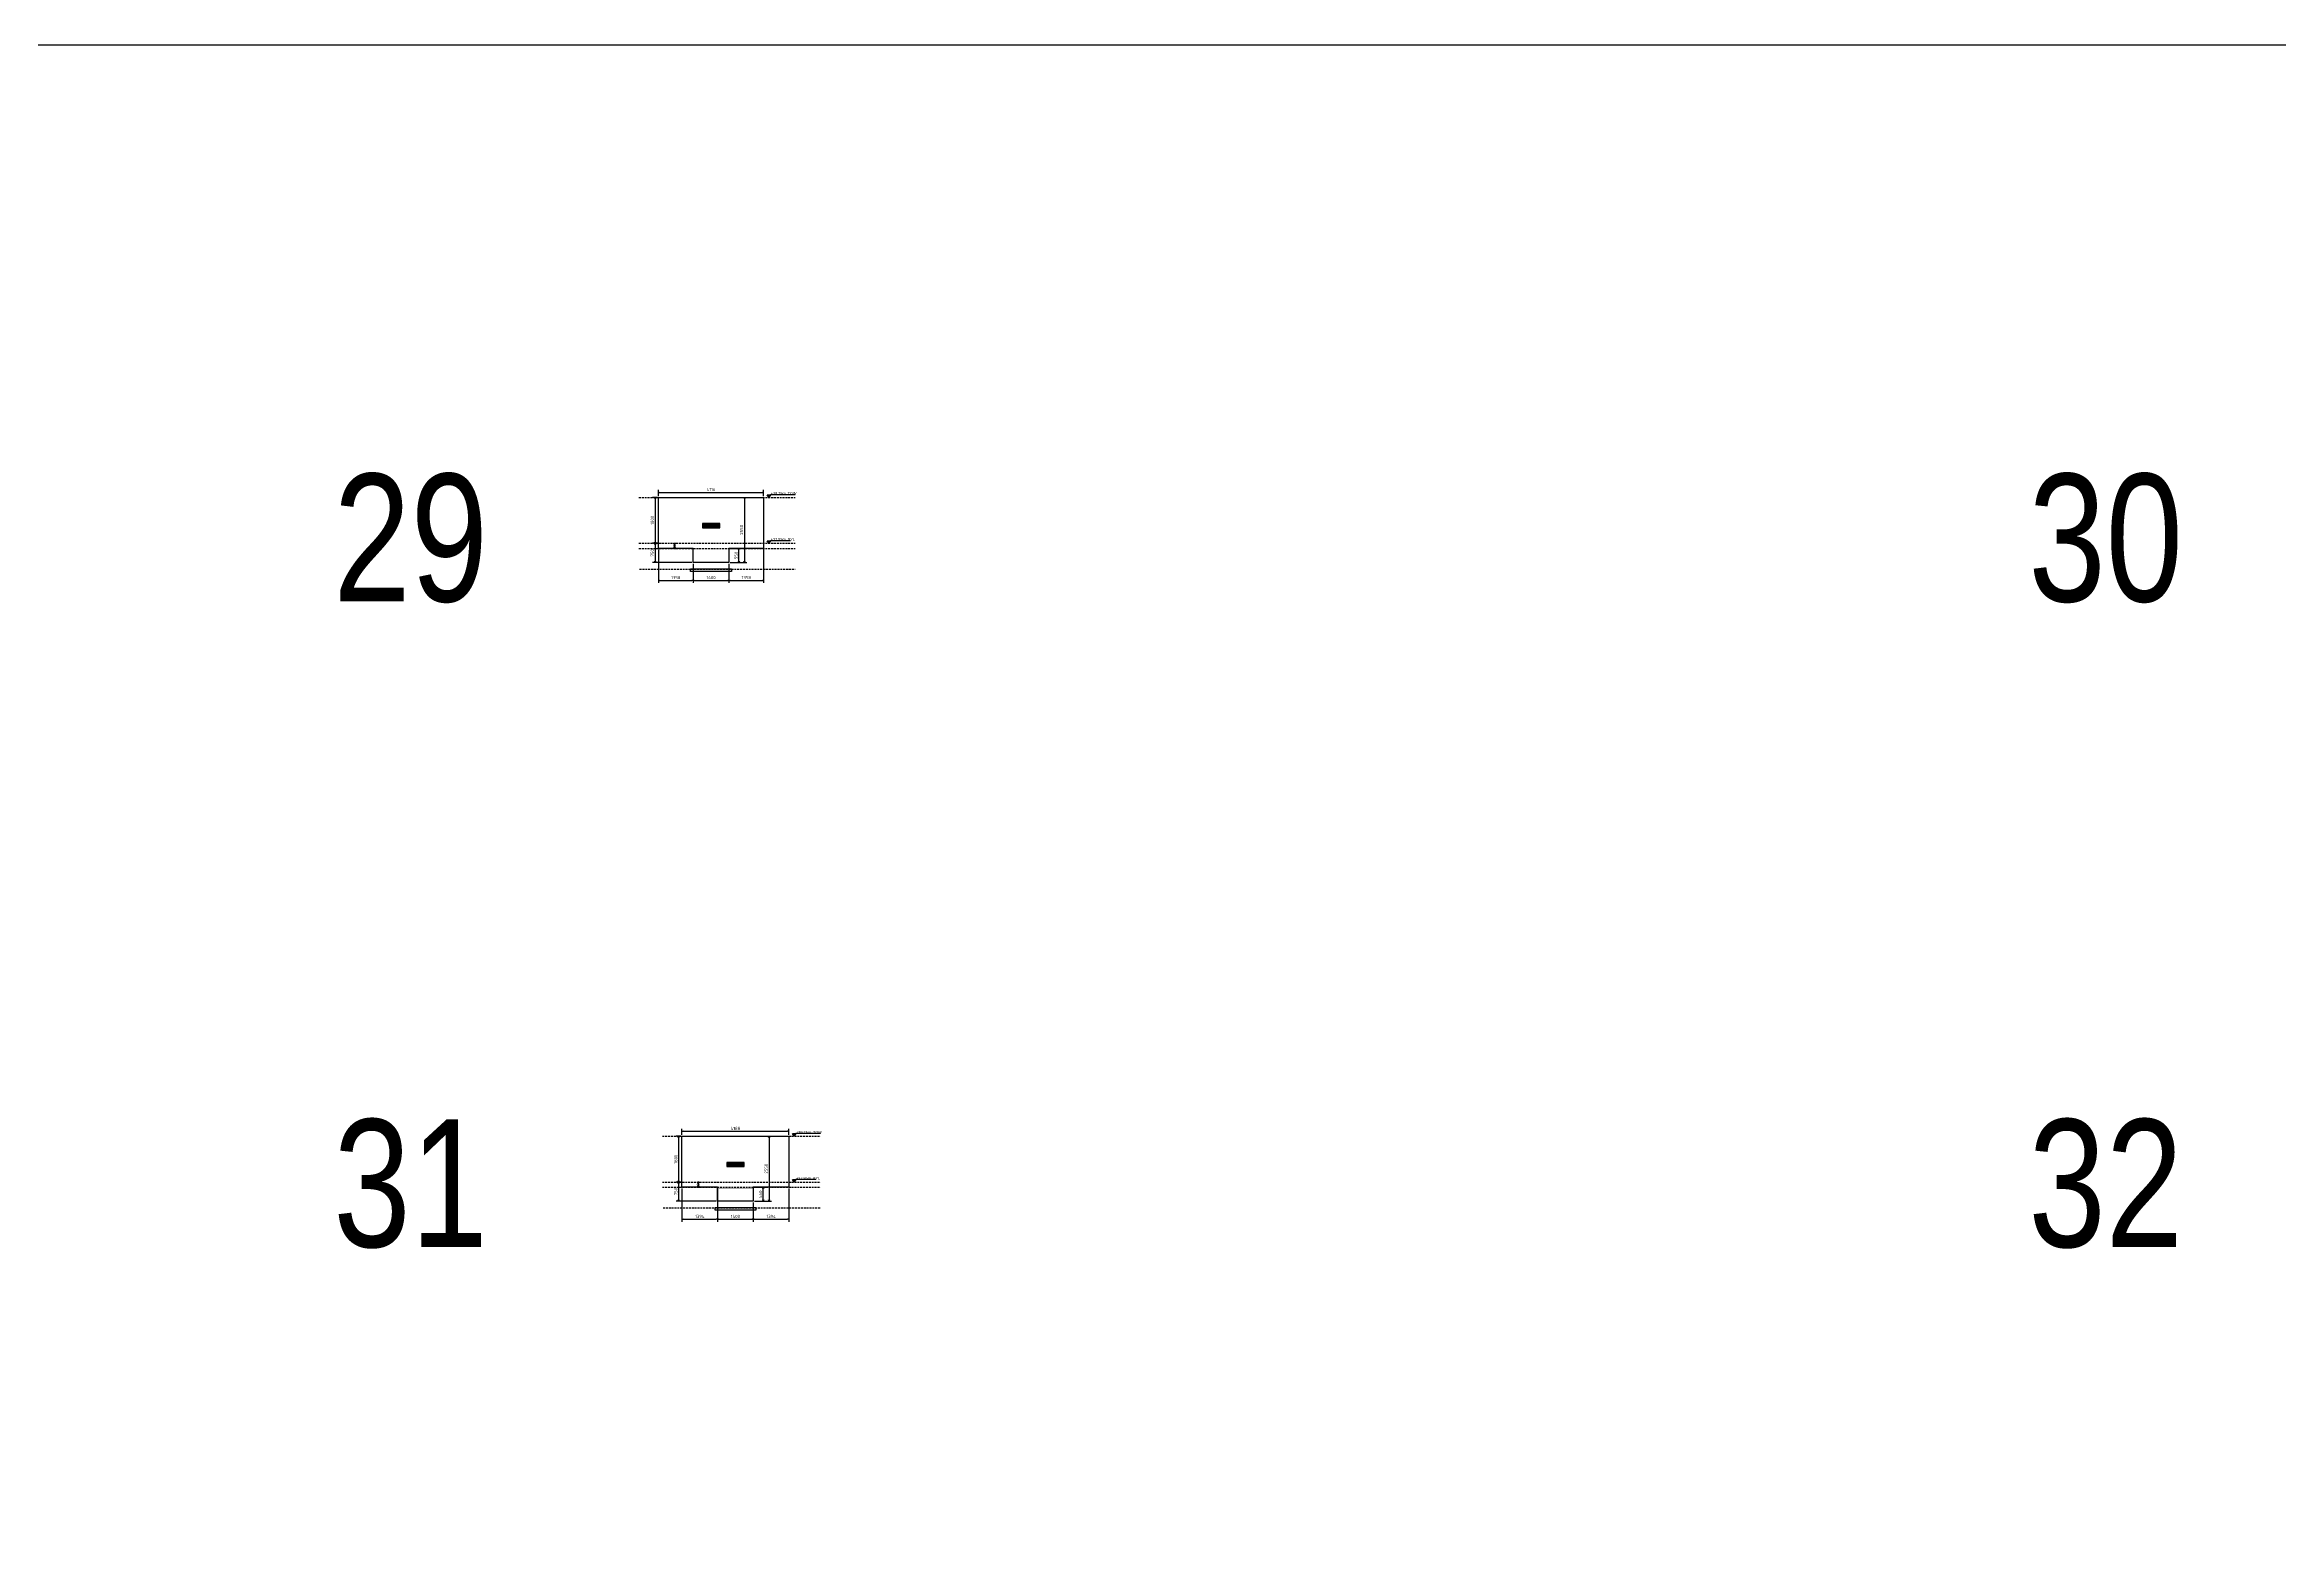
# Model space of a CAD drawing. Header units: centimetres. Extents: x -6122352 to 4157695, y -1694241 to 1947892.
# Drawn here: x 3473968 to 3561503, y 601908 to 660548 of the extents above; entities that cross this region are included whole.
import ezdxf
from ezdxf.enums import TextEntityAlignment as Align

# ---------------------------------------------------------------- set-up
doc = ezdxf.new("R2010")
doc.units = ezdxf.units.CM
doc.header["$MEASUREMENT"] = 0
doc.header["$PDMODE"] = 66
doc.header["$PDSIZE"] = 100
doc.linetypes.add('DASHED2', pattern=[0.375, 0.25, -0.125])
doc.linetypes.add('HIDDEN', pattern=[0.375, 0.25, -0.125])
for name, color, linetype in [('00-MI-DIM', 7, 'Continuous'), ('@MI-TYPE-02', 6, 'Continuous'), ('JML-Dimension', 1, 'Continuous'), ('PANEL-TAGS', 7, 'Continuous'), ('SECTION', 130, 'Continuous')]:
    doc.layers.add(name, color=color, linetype=linetype)
doc.styles.add('Arial Narrow', font='ARIALN.TTF', dxfattribs={"width": 0.95, "height": 500})
doc.styles.add('PANELTAG_STYLE', font='arial.ttf')
doc.styles.add('Schueco-BEMSTIL', font='isocpeur.ttf', dxfattribs={"width": 0.9})
doc.styles.add('txt-Pisa-std', font='arial.ttf', dxfattribs={"width": 0.8})
doc.dimstyles.new('MI- JWC-TXT-2.5 MM', dxfattribs={"dimscale": 1.5, "dimtxt": 2.5, "dimasz": 1, "dimexe": 2, "dimexo": 1, "dimgap": 1, "dimtad": 1, "dimdec": 0, "dimdsep": 46, "dimtxsty": 'Schueco-BEMSTIL', "dimblk": 'OPEN30', "dimcen": 0, "dimdle": 2, "dimclrd": 140, "dimclre": 8, "dimclrt": 40, "dimadec": 0, "dimazin": 2, "dimtfac": 1, "dimtdec": 0, "dimtix": 1, "dimtmove": 2, "dimatfit": 3, "dimldrblk": 'OPEN', "dimfxl": 2, "dimlwd": -1, "dimlwe": -1, "dimarcsym": 0})

# ---------------------------------------------------------------- blocks, each defined once
blk = doc.blocks.new('*U3095')
at = {"layer": 'JML-Dimension'}
h = blk.add_hatch(color=10, dxfattribs=at)
h.dxf.hatch_style = 1
h.paths.add_polyline_path([(0, 0), (-1.5, 2.4), (1.5, 2.4)])
blk.add_line((20.1, 2.4), (1.5, 2.4), dxfattribs=at)
blk.add_lwpolyline([(0, 0), (-1.5, 2.4), (1.5, 2.4), (0, 0)], dxfattribs=at)
at = {"color": 5, "style": 'txt-Pisa-std', "width": 0.8}
blk.add_attdef('+0.0', text='', height=2.5, dxfattribs=at).set_placement((1.9, 2.4), align=Align.BOTTOM_LEFT)
blk = doc.blocks.new('*U1106')
at = {"layer": 'JML-Dimension'}
h = blk.add_hatch(color=10, dxfattribs=at)
h.dxf.hatch_style = 1
h.paths.add_polyline_path([(0, 0), (-1.5, 2.4), (1.5, 2.4)])
blk.add_line((24.3, 2.4), (1.5, 2.4), dxfattribs=at)
blk.add_lwpolyline([(0, 0), (-1.5, 2.4), (1.5, 2.4), (0, 0)], dxfattribs=at)
at = {"color": 5, "style": 'txt-Pisa-std', "width": 0.8}
blk.add_attdef('+0.0', text='', height=2.5, dxfattribs=at).set_placement((1.9, 2.4), align=Align.BOTTOM_LEFT)
blk = doc.blocks.new('T3-FOOTING ELEVATION')
at = {"color": 6, "linetype": 'HIDDEN', "ltscale": 5, "const_width": 2}
blk.add_lwpolyline([(30306558, 1676366), (30306558, 1676866), (30307958, 1676866), (30307958, 1676366)], dxfattribs=at)
at = {"color": 6, "ltscale": 20, "const_width": 2}
blk.add_lwpolyline([(30306558, 1676366), (30307958, 1676366), (30307958, 1676116), (30306558, 1676116)], close=True, dxfattribs=at)
at = {"color": 8, "ltscale": 20}
blk.add_lwpolyline([(30306458, 1676116), (30308058, 1676116), (30308058, 1676016), (30306458, 1676016)], close=True, dxfattribs=at)
blk = doc.blocks.new('_Open30')
at = {"color": 0, "linetype": 'ByBlock', "lineweight": -2}
for p, q in [((-1, 0.3), (0, 0)), ((0, 0), (-1, -0.3)), ((0, 0), (-1, 0))]:
    blk.add_line(p, q, dxfattribs=at)
blk = doc.blocks.new('*D3150')
at = {"layer": '00-MI-DIM', "color": 8, "transparency": 16777216}
for p, q in [((3498014, 642862), (3498014, 643105)), ((3502130, 642862), (3502130, 643105))]:
    blk.add_line(p, q, dxfattribs=at)
at = {"layer": '00-MI-DIM', "color": 140, "transparency": 16777216}
blk.add_line((3498064, 643005), (3502080, 643005), dxfattribs=at)
at = {"layer": 'Defpoints', "color": 0, "transparency": 16777216}
for p in [(3498014, 642812), (3502130, 643005), (3502130, 642812)]:
    blk.add_point(p, dxfattribs=at)
at = {"layer": '00-MI-DIM', "color": 140, "transparency": 16777216, "xscale": 50, "yscale": 50, "zscale": 50, "rotation": 180}
blk.add_blockref('_Open30', (3498014, 643005), dxfattribs=at)
at = {"layer": '00-MI-DIM', "color": 140, "transparency": 16777216, "xscale": 50, "yscale": 50, "zscale": 50}
blk.add_blockref('_Open30', (3502130, 643005), dxfattribs=at)
at = {"layer": '00-MI-DIM', "color": 40, "transparency": 16777216, "insert": (3500072, 643117), "char_height": 125, "attachment_point": 5, "style": 'Schueco-BEMSTIL'}
blk.add_mtext('4116', dxfattribs=at)
blk = doc.blocks.new('_Open')
at = {"color": 0, "linetype": 'ByBlock', "lineweight": -2}
for p, q in [((-1, 0), (0, 0)), ((-1, 0), (0, 0)), ((0, 0), (-1, 0))]:
    blk.add_line(p, q, dxfattribs=at)
blk = doc.blocks.new('*D3151')
at = {"layer": '00-MI-DIM', "color": 8, "transparency": 16777216}
for p, q in [((3497964, 642812), (3497783, 642812)), ((3497982, 641012), (3497783, 641012))]:
    blk.add_line(p, q, dxfattribs=at)
at = {"layer": '00-MI-DIM', "color": 140, "transparency": 16777216}
blk.add_line((3497883, 642762), (3497883, 641062), dxfattribs=at)
at = {"layer": 'Defpoints', "color": 0, "transparency": 16777216}
for p in [(3498014, 642812), (3497883, 641012), (3498032, 641012)]:
    blk.add_point(p, dxfattribs=at)
at = {"layer": '00-MI-DIM', "color": 140, "transparency": 16777216, "xscale": 50, "yscale": 50, "zscale": 50}
for p, rotation in [((3497883, 642812), 90), ((3497883, 641012), 270)]:
    blk.add_blockref('_Open30', p, dxfattribs=dict(at, rotation=rotation))
at = {"layer": '00-MI-DIM', "color": 40, "transparency": 16777216, "insert": (3497770, 641912), "char_height": 125, "attachment_point": 5, "rotation": 90, "style": 'Schueco-BEMSTIL'}
blk.add_mtext('1800', dxfattribs=at)
blk = doc.blocks.new('*D3152')
at = {"layer": '00-MI-DIM', "color": 8, "transparency": 16777216}
for p, q in [((3497964, 641012), (3497783, 641012)), ((3499322, 640262), (3497783, 640262))]:
    blk.add_line(p, q, dxfattribs=at)
at = {"layer": '00-MI-DIM', "color": 140, "transparency": 16777216}
blk.add_line((3497883, 640962), (3497883, 640312), dxfattribs=at)
at = {"layer": 'Defpoints', "color": 0, "transparency": 16777216}
for p in [(3498014, 641012), (3497883, 640262), (3499372, 640262)]:
    blk.add_point(p, dxfattribs=at)
at = {"layer": '00-MI-DIM', "color": 140, "transparency": 16777216, "xscale": 50, "yscale": 50, "zscale": 50}
for p, rotation in [((3497883, 641012), 90), ((3497883, 640262), 270)]:
    blk.add_blockref('_Open30', p, dxfattribs=dict(at, rotation=rotation))
at = {"layer": '00-MI-DIM', "color": 40, "transparency": 16777216, "insert": (3497770, 640637), "char_height": 125, "attachment_point": 5, "rotation": 90, "style": 'Schueco-BEMSTIL'}
blk.add_mtext('750', dxfattribs=at)
blk = doc.blocks.new('*D3153')
at = {"layer": '00-MI-DIM', "color": 140, "transparency": 16777216}
blk.add_line((3498636, 640962), (3498636, 640862), dxfattribs=at)
at = {"layer": '00-MI-DIM', "color": 8, "transparency": 16777216}
for p, q in [((3498658, 641012), (3498736, 641012)), ((3498658, 640812), (3498736, 640812))]:
    blk.add_line(p, q, dxfattribs=at)
at = {"layer": 'Defpoints', "color": 0, "transparency": 16777216}
for p in [(3498608, 641012), (3498608, 640812), (3498636, 640812)]:
    blk.add_point(p, dxfattribs=at)
at = {"layer": '00-MI-DIM', "color": 140, "transparency": 16777216, "xscale": 50, "yscale": 50, "zscale": 50}
for p, rotation in [((3498636, 641012), 90), ((3498636, 640812), 270)]:
    blk.add_blockref('_Open30', p, dxfattribs=dict(at, rotation=rotation))
at = {"layer": '00-MI-DIM', "color": 40, "transparency": 16777216, "insert": (3498639, 640912), "char_height": 125, "attachment_point": 5, "rotation": 90, "style": 'Schueco-BEMSTIL'}
blk.add_mtext('200', dxfattribs=at)
blk = doc.blocks.new('*D3154')
at = {"layer": '00-MI-DIM', "color": 8, "transparency": 16777216}
for p, q in [((3501370, 642812), (3501476, 642812)), ((3500822, 640262), (3501476, 640262))]:
    blk.add_line(p, q, dxfattribs=at)
at = {"layer": '00-MI-DIM', "color": 140, "transparency": 16777216}
blk.add_line((3501376, 642762), (3501376, 640312), dxfattribs=at)
at = {"layer": 'Defpoints', "color": 0, "transparency": 16777216}
for p in [(3501320, 642812), (3500772, 640262), (3501376, 640262)]:
    blk.add_point(p, dxfattribs=at)
at = {"layer": '00-MI-DIM', "color": 140, "transparency": 16777216, "xscale": 50, "yscale": 50, "zscale": 50}
for p, rotation in [((3501376, 642812), 90), ((3501376, 640262), 270)]:
    blk.add_blockref('_Open30', p, dxfattribs=dict(at, rotation=rotation))
at = {"layer": '00-MI-DIM', "color": 40, "transparency": 16777216, "insert": (3501264, 641537), "char_height": 125, "attachment_point": 5, "rotation": 90, "style": 'Schueco-BEMSTIL'}
blk.add_mtext('2550', dxfattribs=at)
blk = doc.blocks.new('*D3155')
at = {"layer": '00-MI-DIM', "color": 8, "transparency": 16777216}
for p, q in [((3498014, 640762), (3498014, 639456)), ((3499372, 640212), (3499372, 639456))]:
    blk.add_line(p, q, dxfattribs=at)
at = {"layer": '00-MI-DIM', "color": 140, "transparency": 16777216}
blk.add_line((3498064, 639556), (3499322, 639556), dxfattribs=at)
at = {"layer": 'Defpoints', "color": 0, "transparency": 16777216}
for p in [(3498014, 640812), (3499372, 640262), (3499372, 639556)]:
    blk.add_point(p, dxfattribs=at)
at = {"layer": '00-MI-DIM', "color": 140, "transparency": 16777216, "xscale": 50, "yscale": 50, "zscale": 50, "rotation": 180}
blk.add_blockref('_Open30', (3498014, 639556), dxfattribs=at)
at = {"layer": '00-MI-DIM', "color": 140, "transparency": 16777216, "xscale": 50, "yscale": 50, "zscale": 50}
blk.add_blockref('_Open30', (3499372, 639556), dxfattribs=at)
at = {"layer": '00-MI-DIM', "color": 40, "transparency": 16777216, "insert": (3498693, 639669), "char_height": 125, "attachment_point": 5, "style": 'Schueco-BEMSTIL'}
blk.add_mtext('1358', dxfattribs=at)
blk = doc.blocks.new('*D3156')
at = {"layer": '00-MI-DIM', "color": 8, "transparency": 16777216}
for p, q in [((3499372, 640212), (3499372, 639456)), ((3500772, 640212), (3500772, 639456))]:
    blk.add_line(p, q, dxfattribs=at)
at = {"layer": '00-MI-DIM', "color": 140, "transparency": 16777216}
blk.add_line((3499422, 639556), (3500722, 639556), dxfattribs=at)
at = {"layer": 'Defpoints', "color": 0, "transparency": 16777216}
for p in [(3499372, 640262), (3500772, 640262), (3500772, 639556)]:
    blk.add_point(p, dxfattribs=at)
at = {"layer": '00-MI-DIM', "color": 140, "transparency": 16777216, "xscale": 50, "yscale": 50, "zscale": 50, "rotation": 180}
blk.add_blockref('_Open30', (3499372, 639556), dxfattribs=at)
at = {"layer": '00-MI-DIM', "color": 140, "transparency": 16777216, "xscale": 50, "yscale": 50, "zscale": 50}
blk.add_blockref('_Open30', (3500772, 639556), dxfattribs=at)
at = {"layer": '00-MI-DIM', "color": 40, "transparency": 16777216, "insert": (3500072, 639669), "char_height": 125, "attachment_point": 5, "style": 'Schueco-BEMSTIL'}
blk.add_mtext('1400', dxfattribs=at)
blk = doc.blocks.new('*D3157')
at = {"layer": '00-MI-DIM', "color": 8, "transparency": 16777216}
for p, q in [((3502130, 640762), (3502130, 639456)), ((3500772, 640212), (3500772, 639456))]:
    blk.add_line(p, q, dxfattribs=at)
at = {"layer": '00-MI-DIM', "color": 140, "transparency": 16777216}
blk.add_line((3500822, 639556), (3502080, 639556), dxfattribs=at)
at = {"layer": 'Defpoints', "color": 0, "transparency": 16777216}
for p in [(3502130, 640812), (3500772, 640262), (3502130, 639556)]:
    blk.add_point(p, dxfattribs=at)
at = {"layer": '00-MI-DIM', "color": 140, "transparency": 16777216, "xscale": 50, "yscale": 50, "zscale": 50, "rotation": 180}
blk.add_blockref('_Open30', (3500772, 639556), dxfattribs=at)
at = {"layer": '00-MI-DIM', "color": 140, "transparency": 16777216, "xscale": 50, "yscale": 50, "zscale": 50}
blk.add_blockref('_Open30', (3502130, 639556), dxfattribs=at)
at = {"layer": '00-MI-DIM', "color": 40, "transparency": 16777216, "insert": (3501451, 639669), "char_height": 125, "attachment_point": 5, "style": 'Schueco-BEMSTIL'}
blk.add_mtext('1358', dxfattribs=at)
blk = doc.blocks.new('*D3158')
at = {"layer": '@MI-TYPE-02', "color": 8, "transparency": 16777216}
for p, q in [((3500822, 640812), (3501264, 640812)), ((3500822, 640262), (3501264, 640262))]:
    blk.add_line(p, q, dxfattribs=at)
at = {"layer": '@MI-TYPE-02', "color": 140, "transparency": 16777216}
blk.add_line((3501164, 640312), (3501164, 640762), dxfattribs=at)
at = {"layer": 'Defpoints', "color": 0, "transparency": 16777216}
for p in [(3500772, 640812), (3501164, 640812), (3500772, 640262)]:
    blk.add_point(p, dxfattribs=at)
at = {"layer": '@MI-TYPE-02', "color": 140, "transparency": 16777216, "xscale": 50, "yscale": 50, "zscale": 50}
for p, rotation in [((3501164, 640812), 90), ((3501164, 640262), 270)]:
    blk.add_blockref('_Open30', p, dxfattribs=dict(at, rotation=rotation))
at = {"layer": '@MI-TYPE-02', "color": 40, "transparency": 16777216, "insert": (3501051, 640537), "char_height": 125, "attachment_point": 5, "rotation": 90, "style": 'Schueco-BEMSTIL'}
blk.add_mtext('550', dxfattribs=at)
blk = doc.blocks.new('*D3265')
at = {"layer": '00-MI-DIM', "color": 8, "transparency": 16777216}
for p, q in [((3498932, 617832), (3498932, 618074)), ((3503120, 617832), (3503120, 618074))]:
    blk.add_line(p, q, dxfattribs=at)
at = {"layer": '00-MI-DIM', "color": 140, "transparency": 16777216}
blk.add_line((3498982, 617974), (3503070, 617974), dxfattribs=at)
at = {"layer": 'Defpoints', "color": 0, "transparency": 16777216}
for p in [(3498932, 617782), (3503120, 617974), (3503120, 617782)]:
    blk.add_point(p, dxfattribs=at)
at = {"layer": '00-MI-DIM', "color": 140, "transparency": 16777216, "xscale": 50, "yscale": 50, "zscale": 50, "rotation": 180}
blk.add_blockref('_Open30', (3498932, 617974), dxfattribs=at)
at = {"layer": '00-MI-DIM', "color": 140, "transparency": 16777216, "xscale": 50, "yscale": 50, "zscale": 50}
blk.add_blockref('_Open30', (3503120, 617974), dxfattribs=at)
at = {"layer": '00-MI-DIM', "color": 40, "transparency": 16777216, "insert": (3501026, 618087), "char_height": 125, "attachment_point": 5, "style": 'Schueco-BEMSTIL'}
blk.add_mtext('4188', dxfattribs=at)
blk = doc.blocks.new('*D3266')
at = {"layer": '00-MI-DIM', "color": 8, "transparency": 16777216}
for p, q in [((3498882, 617782), (3498700, 617782)), ((3498909, 615982), (3498700, 615982))]:
    blk.add_line(p, q, dxfattribs=at)
at = {"layer": '00-MI-DIM', "color": 140, "transparency": 16777216}
blk.add_line((3498800, 617732), (3498800, 616032), dxfattribs=at)
at = {"layer": 'Defpoints', "color": 0, "transparency": 16777216}
for p in [(3498932, 617782), (3498800, 615982), (3498959, 615982)]:
    blk.add_point(p, dxfattribs=at)
at = {"layer": '00-MI-DIM', "color": 140, "transparency": 16777216, "xscale": 50, "yscale": 50, "zscale": 50}
for p, rotation in [((3498800, 617782), 90), ((3498800, 615982), 270)]:
    blk.add_blockref('_Open30', p, dxfattribs=dict(at, rotation=rotation))
at = {"layer": '00-MI-DIM', "color": 40, "transparency": 16777216, "insert": (3498688, 616882), "char_height": 125, "attachment_point": 5, "rotation": 90, "style": 'Schueco-BEMSTIL'}
blk.add_mtext('1800', dxfattribs=at)
blk = doc.blocks.new('*D3258')
at = {"layer": '00-MI-DIM', "color": 8, "transparency": 16777216}
for p, q in [((3498882, 615982), (3498700, 615982)), ((3500276, 615232), (3498700, 615232))]:
    blk.add_line(p, q, dxfattribs=at)
at = {"layer": '00-MI-DIM', "color": 140, "transparency": 16777216}
blk.add_line((3498800, 615932), (3498800, 615282), dxfattribs=at)
at = {"layer": 'Defpoints', "color": 0, "transparency": 16777216}
for p in [(3498932, 615982), (3498800, 615232), (3500326, 615232)]:
    blk.add_point(p, dxfattribs=at)
at = {"layer": '00-MI-DIM', "color": 140, "transparency": 16777216, "xscale": 50, "yscale": 50, "zscale": 50}
for p, rotation in [((3498800, 615982), 90), ((3498800, 615232), 270)]:
    blk.add_blockref('_Open30', p, dxfattribs=dict(at, rotation=rotation))
at = {"layer": '00-MI-DIM', "color": 40, "transparency": 16777216, "insert": (3498688, 615607), "char_height": 125, "attachment_point": 5, "rotation": 90, "style": 'Schueco-BEMSTIL'}
blk.add_mtext('750', dxfattribs=at)
blk = doc.blocks.new('*D3259')
at = {"layer": '00-MI-DIM', "color": 140, "transparency": 16777216}
blk.add_line((3499570, 615932), (3499570, 615832), dxfattribs=at)
at = {"layer": '00-MI-DIM', "color": 8, "transparency": 16777216}
for p, q in [((3499591, 615982), (3499670, 615982)), ((3499591, 615782), (3499670, 615782))]:
    blk.add_line(p, q, dxfattribs=at)
at = {"layer": 'Defpoints', "color": 0, "transparency": 16777216}
for p in [(3499541, 615982), (3499541, 615782), (3499570, 615782)]:
    blk.add_point(p, dxfattribs=at)
at = {"layer": '00-MI-DIM', "color": 140, "transparency": 16777216, "xscale": 50, "yscale": 50, "zscale": 50}
for p, rotation in [((3499570, 615982), 90), ((3499570, 615782), 270)]:
    blk.add_blockref('_Open30', p, dxfattribs=dict(at, rotation=rotation))
at = {"layer": '00-MI-DIM', "color": 40, "transparency": 16777216, "insert": (3499573, 615882), "char_height": 125, "attachment_point": 5, "rotation": 90, "style": 'Schueco-BEMSTIL'}
blk.add_mtext('200', dxfattribs=at)
blk = doc.blocks.new('*D3260')
at = {"layer": '00-MI-DIM', "color": 8, "transparency": 16777216}
for p, q in [((3502336, 617782), (3502442, 617782)), ((3501776, 615232), (3502442, 615232))]:
    blk.add_line(p, q, dxfattribs=at)
at = {"layer": '00-MI-DIM', "color": 140, "transparency": 16777216}
blk.add_line((3502342, 617732), (3502342, 615282), dxfattribs=at)
at = {"layer": 'Defpoints', "color": 0, "transparency": 16777216}
for p in [(3502286, 617782), (3501726, 615232), (3502342, 615232)]:
    blk.add_point(p, dxfattribs=at)
at = {"layer": '00-MI-DIM', "color": 140, "transparency": 16777216, "xscale": 50, "yscale": 50, "zscale": 50}
for p, rotation in [((3502342, 617782), 90), ((3502342, 615232), 270)]:
    blk.add_blockref('_Open30', p, dxfattribs=dict(at, rotation=rotation))
at = {"layer": '00-MI-DIM', "color": 40, "transparency": 16777216, "insert": (3502229, 616507), "char_height": 125, "attachment_point": 5, "rotation": 90, "style": 'Schueco-BEMSTIL'}
blk.add_mtext('2550', dxfattribs=at)
blk = doc.blocks.new('*D3261')
at = {"layer": '00-MI-DIM', "color": 8, "transparency": 16777216}
for p, q in [((3498932, 615732), (3498932, 614426)), ((3500326, 615732), (3500326, 614426))]:
    blk.add_line(p, q, dxfattribs=at)
at = {"layer": '00-MI-DIM', "color": 140, "transparency": 16777216}
blk.add_line((3498982, 614526), (3500276, 614526), dxfattribs=at)
at = {"layer": 'Defpoints', "color": 0, "transparency": 16777216}
for p in [(3498932, 615782), (3500326, 615782), (3500326, 614526)]:
    blk.add_point(p, dxfattribs=at)
at = {"layer": '00-MI-DIM', "color": 140, "transparency": 16777216, "xscale": 50, "yscale": 50, "zscale": 50, "rotation": 180}
blk.add_blockref('_Open30', (3498932, 614526), dxfattribs=at)
at = {"layer": '00-MI-DIM', "color": 140, "transparency": 16777216, "xscale": 50, "yscale": 50, "zscale": 50}
blk.add_blockref('_Open30', (3500326, 614526), dxfattribs=at)
at = {"layer": '00-MI-DIM', "color": 40, "transparency": 16777216, "insert": (3499629, 614638), "char_height": 125, "attachment_point": 5, "style": 'Schueco-BEMSTIL'}
blk.add_mtext('1394', dxfattribs=at)
blk = doc.blocks.new('*D3262')
at = {"layer": '00-MI-DIM', "color": 8, "transparency": 16777216}
for p, q in [((3500326, 615732), (3500326, 614426)), ((3501726, 615182), (3501726, 614426))]:
    blk.add_line(p, q, dxfattribs=at)
at = {"layer": '00-MI-DIM', "color": 140, "transparency": 16777216}
blk.add_line((3500376, 614526), (3501676, 614526), dxfattribs=at)
at = {"layer": 'Defpoints', "color": 0, "transparency": 16777216}
for p in [(3500326, 615782), (3501726, 615232), (3501726, 614526)]:
    blk.add_point(p, dxfattribs=at)
at = {"layer": '00-MI-DIM', "color": 140, "transparency": 16777216, "xscale": 50, "yscale": 50, "zscale": 50, "rotation": 180}
blk.add_blockref('_Open30', (3500326, 614526), dxfattribs=at)
at = {"layer": '00-MI-DIM', "color": 140, "transparency": 16777216, "xscale": 50, "yscale": 50, "zscale": 50}
blk.add_blockref('_Open30', (3501726, 614526), dxfattribs=at)
at = {"layer": '00-MI-DIM', "color": 40, "transparency": 16777216, "insert": (3501026, 614638), "char_height": 125, "attachment_point": 5, "style": 'Schueco-BEMSTIL'}
blk.add_mtext('1400', dxfattribs=at)
blk = doc.blocks.new('*D3263')
at = {"layer": '00-MI-DIM', "color": 8, "transparency": 16777216}
for p, q in [((3503120, 615732), (3503120, 614426)), ((3501726, 615182), (3501726, 614426))]:
    blk.add_line(p, q, dxfattribs=at)
at = {"layer": '00-MI-DIM', "color": 140, "transparency": 16777216}
blk.add_line((3501776, 614526), (3503070, 614526), dxfattribs=at)
at = {"layer": 'Defpoints', "color": 0, "transparency": 16777216}
for p in [(3503120, 615782), (3501726, 615232), (3503120, 614526)]:
    blk.add_point(p, dxfattribs=at)
at = {"layer": '00-MI-DIM', "color": 140, "transparency": 16777216, "xscale": 50, "yscale": 50, "zscale": 50, "rotation": 180}
blk.add_blockref('_Open30', (3501726, 614526), dxfattribs=at)
at = {"layer": '00-MI-DIM', "color": 140, "transparency": 16777216, "xscale": 50, "yscale": 50, "zscale": 50}
blk.add_blockref('_Open30', (3503120, 614526), dxfattribs=at)
at = {"layer": '00-MI-DIM', "color": 40, "transparency": 16777216, "insert": (3502423, 614638), "char_height": 125, "attachment_point": 5, "style": 'Schueco-BEMSTIL'}
blk.add_mtext('1394', dxfattribs=at)
blk = doc.blocks.new('*D3264')
at = {"layer": '@MI-TYPE-02', "color": 8, "transparency": 16777216}
for p, q in [((3501776, 615782), (3502218, 615782)), ((3501776, 615232), (3502218, 615232))]:
    blk.add_line(p, q, dxfattribs=at)
at = {"layer": '@MI-TYPE-02', "color": 140, "transparency": 16777216}
blk.add_line((3502118, 615282), (3502118, 615732), dxfattribs=at)
at = {"layer": 'Defpoints', "color": 0, "transparency": 16777216}
for p in [(3501726, 615782), (3502118, 615782), (3501726, 615232)]:
    blk.add_point(p, dxfattribs=at)
at = {"layer": '@MI-TYPE-02', "color": 140, "transparency": 16777216, "xscale": 50, "yscale": 50, "zscale": 50}
for p, rotation in [((3502118, 615782), 90), ((3502118, 615232), 270)]:
    blk.add_blockref('_Open30', p, dxfattribs=dict(at, rotation=rotation))
at = {"layer": '@MI-TYPE-02', "color": 40, "transparency": 16777216, "insert": (3502005, 615507), "char_height": 125, "attachment_point": 5, "rotation": 90, "style": 'Schueco-BEMSTIL'}
blk.add_mtext('550', dxfattribs=at)
blk = doc.blocks.new('PANELTAG')
at = {"layer": 'PANEL-TAGS', "color": 1}
blk.add_lwpolyline([(-13.5, -3.3), (13.5, -3.3), (13.5, 3.3), (-13.5, 3.3)], close=True, dxfattribs=at)
at = {"layer": 'PANEL-TAGS', "color": 40, "true_color": 0xffd700}
blk.add_solid([(-13.5, -3.3), (13.5, -3.3), (-13.5, 3.3), (13.5, 3.3)], dxfattribs=at)
at = {"layer": 'PANEL-TAGS', "color": 5, "style": 'PANELTAG_STYLE', "width": 0.85}
blk.add_attdef('TAGNO', text='', height=3, dxfattribs=at).set_placement((0, 0), align=Align.MIDDLE)

msp = doc.modelspace()

# ---------------------------------------------------------------- linework, layer by layer
at = {"layer": '00-MI-DIM', "color": 6}
msp.add_lwpolyline([(3287503.15085, 660547.56298), (3885407.02953, 660547.56298), (3885407.02953, 425989.90973), (3287503.15085, 425989.90973)], close=True, dxfattribs=at)
at = {"layer": '@MI-TYPE-02', "color": 160, "linetype": 'DASHED2', "ltscale": 300}
for points in [[(3497247.55976, 642812.0092), (3503369.43294, 642812.0092)], [(3497247.55976, 641012.0092), (3503369.43294, 641012.0092)], [(3497247.55976, 640812.0092), (3503369.43294, 640812.0092)], [(3497272.38323, 640002.0092), (3503369.43294, 640002.0092)], [(3498165.21373, 617781.55281), (3504359.0869, 617781.55281)], [(3498165.21373, 615981.55281), (3504359.0869, 615981.55281)], [(3498165.21373, 615781.55281), (3504359.0869, 615781.55281)], [(3498190.0372, 614971.55281), (3504359.0869, 614971.55281)]]:
    msp.add_lwpolyline(points, dxfattribs=at)
at = {"layer": '@MI-TYPE-02', "color": 30}
for points in [[(3498013.93362, 642812.0092), (3502129.93362, 642812.0092), (3502129.93362, 640812.0092), (3500771.93362, 640812.0092), (3500771.93362, 640262.0092), (3499371.93362, 640262.0092), (3499371.93362, 640812.0092), (3498013.93362, 640812.0092)], [(3498931.58758, 617781.55281), (3503119.58758, 617781.55281), (3503119.58758, 615781.55281), (3501725.58758, 615781.55281), (3501725.58758, 615231.55281), (3500325.58758, 615231.55281), (3500325.58758, 615781.55281), (3498931.58758, 615781.55281)]]:
    msp.add_lwpolyline(points, close=True, dxfattribs=at)

# ---------------------------------------------------------------- block references
at = {"color": 2}
for p in [(-26807186.22795, -1036103.86456), (-26806232.57398, -1061134.32095)]:
    msp.add_blockref('T3-FOOTING ELEVATION', p, dxfattribs=at)
at = {"layer": 'PANEL-TAGS', "color": 94}
ref = msp.add_blockref('PANELTAG', (3500071.93362, 641702.46334), dxfattribs=dict(at, xscale=25, yscale=25, zscale=25))
ref.add_attrib('TAGNO', 'T2-G5-082', dxfattribs={"color": 5, "height": 75, "style": 'PANELTAG_STYLE', "width": 0.85}).set_placement((3500071.93362, 641702.46334), align=Align.MIDDLE_CENTER)
ref = msp.add_blockref('PANELTAG', (3501025.58758, 616673.97556), dxfattribs=dict(at, xscale=25, yscale=25, zscale=25))
ref.add_attrib('TAGNO', 'T2-G5-084', dxfattribs={"color": 5, "height": 75, "style": 'PANELTAG_STYLE', "width": 0.85}).set_placement((3501025.58758, 616673.97556), align=Align.MIDDLE_CENTER)
at = {"layer": 'SECTION', "color": 6}
ref = msp.add_blockref('*U1106', (3502332.1939, 642812.0092), dxfattribs=dict(at, xscale=42.30147098076819, yscale=42.30147098076819, zscale=42.30147098076819))
ref.add_attrib('+0.0', '+39.75m  TOW', (3502411.32254, 642912.26627), dxfattribs={"layer": 'JML-Dimension', "color": 5, "height": 105.7536775, "style": 'txt-Pisa-std', "width": 0.8})
ref = msp.add_blockref('*U3095', (3502332.1939, 641012.0092), dxfattribs=dict(at, xscale=42.30147098076819, yscale=42.30147098076819, zscale=42.30147098076819))
ref.add_attrib('+0.0', '+37.95m  BYL', (3502411.32254, 641112.26627), dxfattribs={"layer": 'JML-Dimension', "color": 5, "height": 105.7536775, "style": 'txt-Pisa-std', "width": 0.8})
ref = msp.add_blockref('*U1106', (3503321.84786, 617781.55281), dxfattribs=dict(at, xscale=42.30147098076819, yscale=42.30147098076819, zscale=42.30147098076819))
ref.add_attrib('+0.0', '+39.75m  TOW', (3503400.97651, 617881.80988), dxfattribs={"layer": 'JML-Dimension', "color": 5, "height": 105.7536775, "style": 'txt-Pisa-std', "width": 0.8})
ref = msp.add_blockref('*U3095', (3503321.84786, 615981.55281), dxfattribs=dict(at, xscale=42.30147098076819, yscale=42.30147098076819, zscale=42.30147098076819))
ref.add_attrib('+0.0', '+37.95m  BYL', (3503400.97651, 616081.80988), dxfattribs={"layer": 'JML-Dimension', "color": 5, "height": 105.7536775, "style": 'txt-Pisa-std', "width": 0.8})

# ---------------------------------------------------------------- texts
at = {"layer": '00-MI-DIM', "color": 6, "char_height": 5000, "attachment_point": 1, "style": 'Arial Narrow'}
for s, insert in [('29', (3485278.05932, 643731.22173)), ('30', (3551676.49267, 643731.22173)), ('31', (3485278.05932, 618441.49969)), ('32', (3551676.49267, 618441.49969))]:
    msp.add_mtext_dynamic_manual_height_columns(s, width=73699.0314771, gutter_width=2500, heights=[0], dxfattribs=dict(at, insert=insert))

# ---------------------------------------------------------------- dimensions: what is measured, and where the dimension line sits
at = {"layer": '00-MI-DIM', "color": 30}
for base, p1, p2, picture, middle in [((3497882.67134, 641012.0092), (3498013.93362, 642812.0092), (3498031.73877, 641012.0092), '*D3151', (3497770.17134, 641912.0092)), ((3501376.22298, 640262.0092), (3501320.43027, 642812.0092), (3500771.93362, 640262.0092), '*D3154', (3501263.72298, 641537.0092)), ((3497882.67134, 640262.0092), (3498013.93362, 641012.0092), (3499371.93362, 640262.0092), '*D3152', (3497770.17134, 640637.0092)), ((3498800.3253, 615981.55281), (3498931.58758, 617781.55281), (3498958.61555, 615981.55281), '*D3266', (3498687.8253, 616881.55281)), ((3502341.7784, 615231.55281), (3502285.9857, 617781.55281), (3501725.58758, 615231.55281), '*D3260', (3502229.2784, 616506.55281)), ((3498800.3253, 615231.55281), (3498931.58758, 615981.55281), (3500325.58758, 615231.55281), '*D3258', (3498687.8253, 615606.55281))]:
    dim = msp.add_linear_dim(base=base, p1=p1, p2=p2, angle=90, dimstyle='MI- JWC-TXT-2.5 MM', dxfattribs=at)
    dim.commit()
    dim.dimension.update_dxf_attribs({"geometry": picture, "text_midpoint": middle})
for base, p1, p2, picture, middle in [((3502129.93362, 643004.7796), (3498013.93362, 642812.0092), (3502129.93362, 642812.0092), '*D3150', (3500071.93362, 643117.2796)), ((3499371.93362, 639556.1602), (3498013.93362, 640812.0092), (3499371.93362, 640262.0092), '*D3155', (3498692.93362, 639668.6602)), ((3502129.93362, 639556.1602), (3500771.93362, 640262.0092), (3502129.93362, 640812.0092), '*D3157', (3501450.93362, 639668.6602)), ((3500771.93362, 639556.1602), (3499371.93362, 640262.0092), (3500771.93362, 640262.0092), '*D3156', (3500071.93362, 639668.6602)), ((3503119.58758, 617974.32321), (3498931.58758, 617781.55281), (3503119.58758, 617781.55281), '*D3265', (3501025.58758, 618086.82321)), ((3500325.58758, 614525.70382), (3498931.58758, 615781.55281), (3500325.58758, 615781.55281), '*D3261', (3499628.58758, 614638.20382)), ((3501725.58758, 614525.70382), (3500325.58758, 615781.55281), (3501725.58758, 615231.55281), '*D3262', (3501025.58758, 614638.20382)), ((3503119.58758, 614525.70382), (3501725.58758, 615231.55281), (3503119.58758, 615781.55281), '*D3263', (3502422.58758, 614638.20382))]:
    dim = msp.add_linear_dim(base=base, p1=p1, p2=p2, dimstyle='MI- JWC-TXT-2.5 MM', dxfattribs=at)
    dim.commit()
    dim.dimension.update_dxf_attribs({"geometry": picture, "text_midpoint": middle})
for base, p1, p2, picture, middle in [((3498636.35588, 640812.0092), (3498607.54338, 641012.0092), (3498607.54338, 640812.0092), '*D3153', (3498638.85588, 640912.0092)), ((3499570.00476, 615781.55281), (3499541.19226, 615981.55281), (3499541.19226, 615781.55281), '*D3259', (3499572.50476, 615881.55281))]:
    dim = msp.add_linear_dim(base=base, p1=p1, p2=p2, angle=90, dimstyle='MI- JWC-TXT-2.5 MM', dxfattribs=at)
    dim.commit()
    dim.dimension.update_dxf_attribs({"geometry": picture, "text_midpoint": middle, "dimtype": 160})
at = {"layer": '@MI-TYPE-02', "color": 94}
for base, p1, p2, picture, middle in [((3501163.88802, 640812.0092), (3500771.93362, 640262.0092), (3500771.93362, 640812.0092), '*D3158', (3501051.38802, 640537.0092)), ((3502117.54199, 615781.55281), (3501725.58758, 615231.55281), (3501725.58758, 615781.55281), '*D3264', (3502005.04199, 615506.55281))]:
    dim = msp.add_linear_dim(base=base, p1=p1, p2=p2, angle=90, dimstyle='MI- JWC-TXT-2.5 MM', dxfattribs=at)
    dim.commit()
    dim.dimension.update_dxf_attribs({"geometry": picture, "text_midpoint": middle})

doc.saveas('drawing.dxf')
